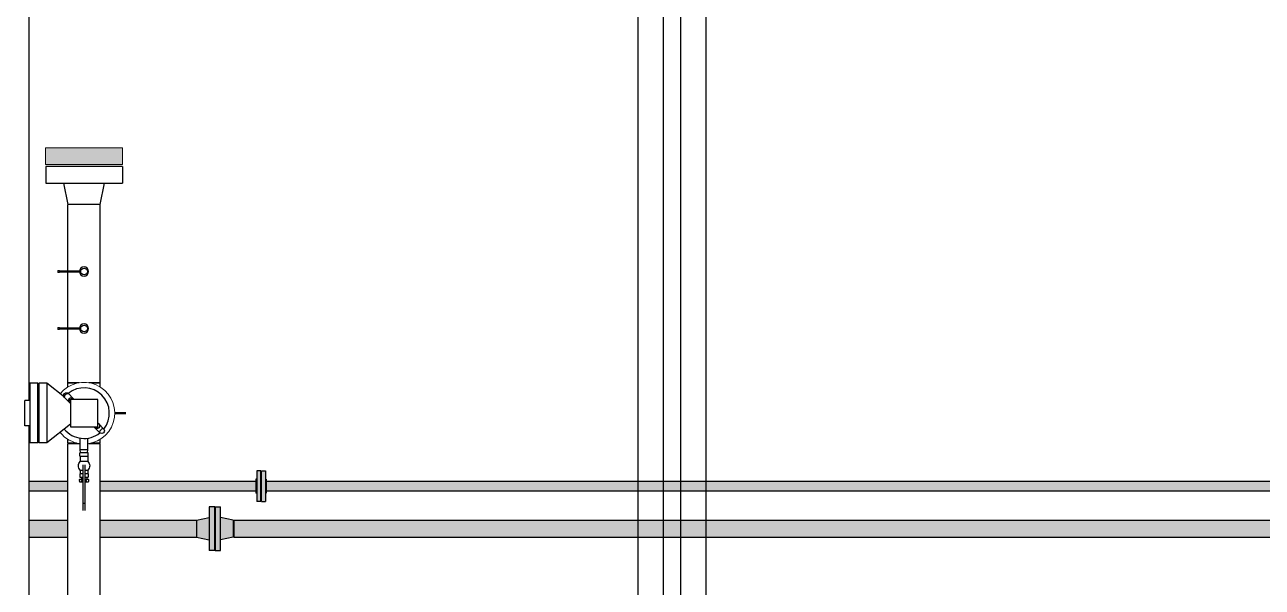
# Model space of a CAD drawing. Header units: millimetres. Extents: x 553637 to 584936, y 5008 to 53898.
# Drawn here: x 558421 to 562767, y 38775 to 40749 of the extents above; entities that cross this region are included whole.
import ezdxf

# ---------------------------------------------------------------- set-up
doc = ezdxf.new("R2010")
doc.units = ezdxf.units.MM
doc.header["$LTSCALE"] = 10
doc.header["$MEASUREMENT"] = 0
for name, color, linetype in [('2', 2, 'Continuous'), ('8', 8, 'Continuous'), ('BRIDA CIEGA PARA PRUEBAS', 170, 'Continuous'), ('CAÑERIAS PH 234', 20, 'Continuous'), ('CAÑERIAS PH 30', 94, 'Continuous')]:
    doc.layers.add(name, color=color, linetype=linetype)

# ---------------------------------------------------------------- blocks, each defined once
blk = doc.blocks.new('B_316')
at = {"linetype": 'ByBlock', "lineweight": -2}
for p, q in [((189536.9, 50003.3), (189536.9, 50273.3)), ((189595.3, 50273.3), (189536.9, 50273.3)), ((189595.3, 50273.3), (189595.3, 50003.3)), ((189462.3, 50194.4), (189536.9, 50209.6)), ((189462.3, 50194.4), (189462.3, 50082.2)), ((189462.3, 50082.2), (189536.9, 50066.9)), ((189595.3, 50003.3), (189536.9, 50003.3))]:
    blk.add_line(p, q, dxfattribs=at)
blk = doc.blocks.new('A$C336C476E')
at = {"layer": 'BRIDA CIEGA PARA PRUEBAS', "lineweight": 0}
h = blk.add_hatch(color=256, dxfattribs=at)
h.dxf.hatch_style = 1
h.paths.add_polyline_path([(135, 0), (135, 58.4), (-135, 58.4), (-135, 0)])
blk.add_lwpolyline([(-135, 58.4), (135, 58.4), (135, 0), (-135, 0)], close=True, dxfattribs=at)

msp = doc.modelspace()

# ---------------------------------------------------------------- hatches: boundary and pattern name
at = {"layer": 'CAÑERIAS PH 30'}
h = msp.add_hatch(color=256, dxfattribs=at)
h.dxf.hatch_style = 1
h.paths.add_polyline_path([(558158.3, 39065.2), (558158.3, 39194.2), (558158.3, 39281.4), (558097.9, 39341.7), (558097.9, 39194.2), (558097.9, 39067.2), (558097.9, 36883.6), (558112.3, 36883.6, -0.927041), (558144.1, 36881.2, -0.927041), (558112.3, 36878.8), (558097.9, 36878.8), (558097.9, 34972.7), (558158.3, 34958.9)])
h.paths.add_polyline_path([(557988.5, 38915.2), (557928.2, 38915.2), (557928.2, 34972.7), (557988.5, 34970.3)])
h.paths.add_polyline_path([(557988.5, 39310), (557928.2, 39302), (557928.2, 39046.2), (557988.5, 39046.2)])
h.paths.add_polyline_path([(557988.5, 39044.2), (557928.2, 39044.2), (557928.2, 38917.2), (557988.5, 38917.2)])
h.paths.add_polyline_path([(558032.6, 39010.9), (557988.5, 39010.9), (557988.5, 38950.5), (558032.6, 38950.5)])
h.paths.add_polyline_path([(558097.9, 39010.9), (558036.6, 39010.9), (558036.6, 38950.5), (558097.9, 38950.5)])
h.paths.add_polyline_path([(558321.7, 39010.9), (558158.3, 39010.9), (558158.3, 38950.5), (558321.7, 38950.5)])
h.paths.add_polyline_path([(558321.7, 39147.4), (558163.2, 39147.4), (558163.2, 39114), (558321.7, 39114)])
h.paths.add_polyline_path([(558569.7, 39147.4), (558436, 39147.4), (558436, 39114), (558569.7, 39114)])
h.paths.add_polyline_path([(558571.7, 39010.9), (558436, 39010.9), (558436, 38950.5), (558571.7, 38950.5)])
h.paths.add_polyline_path([(559024.1, 39010.9), (558686, 39010.9), (558684, 38950.5), (559024.1, 38950.5)])
h.paths.add_polyline_path([(559232.6, 39146.9), (558686, 39146.9), (558686, 39113.5), (559232.6, 39113.5)])
h.paths.add_polyline_path([(559068.5, 39019.6), (559024.1, 39010.9), (559024.1, 38950.5), (559068.5, 38941.8)])
h.paths.add_polyline_path([(559087.6, 39056.9), (559068.5, 39056.9), (559068.5, 38904.5), (559087.6, 38904.5)])
h.paths.add_polyline_path([(559108.2, 39056.9), (559089.2, 39056.9), (559089.2, 38904.5), (559108.2, 38904.5)])
h.paths.add_polyline_path([(559152.7, 39010.9), (559108.2, 39019.6), (559108.2, 38941.8), (559152.7, 38950.5)])
h.paths.add_polyline_path([(559249.9, 39184.2), (559235.7, 39184.2), (559235.7, 39076.2), (559249.9, 39076.2)])
h.paths.add_polyline_path([(559265.7, 39184.2), (559251.5, 39184.2), (559251.5, 39076.2), (559265.7, 39076.2)])
h.paths.add_polyline_path([(565654.3, 39010.9), (559154.3, 39010.9), (559154.3, 38950.5), (565654.3, 38950.5)])
h.paths.add_polyline_path([(565635.9, 39146.9), (559268.8, 39146.9), (559268.8, 39113.5), (565635.9, 39113.5)])
h.paths.add_polyline_path([(565650.1, 39148.4), (565635.9, 39148.4), (565635.9, 39112), (565650.1, 39112)])
h.paths.add_polyline_path([(565654.3, 39130.2), (565654.3, 39109.4), (565687.7, 39109.4), (565687.7, 39130.2, 0.999882)])
h.paths.add_polyline_path([(565689.2, 39109.4), (565652.7, 39109.4), (565652.7, 39095.1), (565689.2, 39095.1)])
h.paths.add_polyline_path([(565825.7, 39010.9), (565687.7, 39010.9), (565687.7, 38950.5), (565825.7, 38950.5)])
h.paths.add_polyline_path([(565687.7, 39095.1), (565654.3, 39095.1), (565654.3, 38723.4), (565687.7, 38723.4)])
h.paths.add_polyline_path([(565724.9, 38720.4), (565617, 38720.4), (565617, 38706.2), (565724.9, 38706.2)])
h.paths.add_polyline_path([(565967.4, 38733.4), (565815, 38733.4), (565815, 38714.4), (565967.4, 38714.4)])
h.paths.add_polyline_path([(565921.3, 38777.9), (565861, 38777.9), (565852.3, 38733.4), (565930, 38733.4)])
h.paths.add_polyline_path([(565921.3, 38915.2), (565861, 38915.2), (565861, 38777.9), (565921.3, 38777.9)])
h.paths.add_polyline_path([(565921.3, 38980.7, 1.000097), (565861, 38980.7), (565861, 38917.2), (565921.3, 38917.2)])
h.paths.add_polyline_path([(565891.1, 39010.9), (565827.7, 39010.9), (565827.7, 38950.5), (565861, 38950.5), (565861, 38980.7, -0.414247)])

# ---------------------------------------------------------------- linework, layer by layer
at = {"layer": '2'}
for p, q in [((558466.9, 39490.9), (558438.5, 39490.9)), ((558438.5, 39490.9), (558438.5, 39281.4)), ((558466.9, 39281.4), (558466.9, 39490.9)), ((558498.5, 39490.9), (558470.1, 39490.9)), ((558470.1, 39490.9), (558470.1, 39282.5)), ((558498.5, 39490.9), (558498.5, 39281.4)), ((558559.7, 39441.7), (558498.5, 39490.9)), ((558438.5, 39430.6), (558420.6, 39430.6)), ((558420.6, 39341.7), (558420.6, 39430.6)), ((558466.9, 39460.8), (558470.1, 39460.8)), ((558560.2, 39441.2), (558580.8, 39420.6)), ((558573.8, 39454.8), (558590.8, 39437.8)), ((558676.9, 39434.2), (558580.8, 39434.2)), ((558580.8, 39434.2), (558580.8, 39338.1)), ((558590.8, 39437.8), (558594.4, 39434.2)), ((558676.9, 39338.1), (558676.9, 39434.2)), ((558736.8, 39388.2), (558775.7, 39388.2)), ((558775.7, 39384.1), (558736.8, 39384.1)), ((558438.5, 39341.7), (558420.6, 39341.7)), ((558580.8, 39347.5), (558498.5, 39281.4)), ((558580.8, 39338.1), (558676.9, 39338.1)), ((558663.3, 39338.1), (558666.9, 39334.5)), ((558666.9, 39334.5), (558683.9, 39317.5)), ((558676.9, 39351.7), (558680.5, 39348.1)), ((558680.5, 39348.1), (558697.5, 39331.1)), ((558615.5, 39258.5), (558615.5, 39298.3)), ((558642.2, 39258.5), (558642.2, 39298.3)), ((558466.9, 39281.4), (558438.5, 39281.4)), ((558498.5, 39281.4), (558470.1, 39281.4)), ((558614.3, 39234.6), (558614.3, 39247)), ((558643.4, 39247), (558614.3, 39247)), ((558615.5, 39258.5), (558642.2, 39258.5)), ((558616.2, 39247), (558615.5, 39258.5)), ((558641.5, 39247), (558642.2, 39258.5)), ((558643.4, 39234.6), (558643.4, 39247)), ((558614.3, 39234.6), (558643.4, 39234.6)), ((558615.5, 39234.6), (558615.5, 39216.4)), ((558642.2, 39216.4), (558615.5, 39216.4)), ((558625.8, 39044.5), (558625.8, 39204.5)), ((558631.9, 39204.5), (558631.9, 39044.5)), ((558642.2, 39234.6), (558642.2, 39216.4)), ((558625.8, 39173.4), (558614.3, 39173.4)), ((558614.3, 39173.4), (558614.3, 39161)), ((558614.3, 39161), (558625.8, 39161)), ((558615.5, 39186.5), (558625.8, 39186.5)), ((558615.5, 39186.5), (558615.5, 39173.4)), ((558619.3, 39161), (558619.3, 39153.9)), ((558631.9, 39186.5), (558642.2, 39186.5)), ((558643.4, 39173.4), (558631.9, 39173.4)), ((558631.9, 39161), (558643.4, 39161)), ((558638.4, 39161), (558638.4, 39153.9)), ((558642.2, 39186.5), (558642.2, 39173.4)), ((558643.4, 39173.4), (558643.4, 39161)), ((558613.3, 39153.9), (558625.8, 39153.9)), ((558614, 39152.9), (558613.3, 39152.9)), ((558625.8, 39144.2), (558613.9, 39144.2)), ((558622.4, 39152.9), (558620.4, 39152.9)), ((558631.9, 39153.9), (558644.4, 39153.9)), ((558643.8, 39144.2), (558631.9, 39144.2)), ((558637.3, 39152.9), (558635.3, 39152.9)), ((558644.4, 39152.9), (558643.7, 39152.9)), ((558631.9, 39069.6), (558625.8, 39069.6))]:
    msp.add_line(p, q, dxfattribs=at)
for start, end in [(321.1728, 128.8272), (141.1728, 141.1975), (218.8025, 308.8272)]:
    msp.add_arc((558628.8, 39386.2), 88.9, start, end, dxfattribs=at)
at = {"layer": '2', "extrusion": (0, 0, -1)}
for centre, radius, start, end in [((-558567, 39448), 9.6, 315, 135), ((-558584, 39431), 9.6, 315, 135), ((-558673.7, 39341.3), 9.6, 135, 315), ((-558690.7, 39324.3), 9.6, 135, 315), ((-558628.8, 39201.5), 20, 311.8103, 48.1897), ((-558628.8, 39201.5), 20, 131.8103, 228.1897), ((-558628.8, 39148.6), 15.5, 343.7747, 16.2253), ((-558628.8, 39153.4), 7.77, 356.4401, 3.5599), ((-558628.8, 39148.6), 7.77, 146.025, 213.975), ((-558628.8, 39153.4), 7.77, 176.4401, 183.5599), ((-558628.8, 39148.6), 15.5, 163.7747, 196.2253)]:
    msp.add_arc(centre, radius, start, end, dxfattribs=at)
at = {"layer": '2', "extrusion": (2.53741e-32, -1.3192e-61, -1)}
msp.add_arc((-558628.8, 39148.6), 7.77, 326.025, 33.975, dxfattribs=at)
at = {"layer": '2', "extrusion": (0, 0, -1)}
for centre, major_axis, ratio, start_param, end_param in [((558567, 39448), (-6.79, -6.79), 0.447214, 0, 3.141593), ((558584, 39431), (-6.79, -6.79), 0.447214, 0, 1.552439), ((558584, 39431), (-6.79, -6.79), 0.447214, 1.589154, 3.141593), ((558617.2, 39153.4), (0, 7.77), 0.5, 4.650257, 4.712389), ((558617.2, 39148.6), (0, 7.77), 0.5, 4.119413, 4.712389), ((558617.2, 39148.6), (0, 7.77), 0.5, 0.97782, 1.570796), ((558617.2, 39153.4), (0, 7.77), 0.5, 1.508664, 1.570796), ((558617.2, 39153.4), (0, 7.77), 0.5, 1.570796, 1.632929), ((558640.5, 39148.6), (0, -7.77), 0.5, 0.97782, 1.570796), ((558640.5, 39148.6), (0, -7.77), 0.5, 4.119413, 4.712389), ((558640.5, 39153.4), (0, -7.77), 0.5, 4.650257, 4.712389)]:
    msp.add_ellipse(centre, major_axis=major_axis, ratio=ratio, start_param=start_param, end_param=end_param, dxfattribs=at)
at = {"layer": '2'}
for centre, start_param, end_param in [((558673.7, 39341.3), 2.430223, 3.141593), ((558673.7, 39341.3), 0, 0.71137), ((558690.7, 39324.3), 0, 3.141593)]:
    msp.add_ellipse(centre, major_axis=(6.79, 6.79), ratio=0.447214, start_param=start_param, end_param=end_param, dxfattribs=at)
at = {"layer": '2', "extrusion": (2.2855e-16, 9.08194e-30, -1)}
msp.add_ellipse((558617.2, 39153.4), major_axis=(0, 7.77), ratio=0.5, start_param=4.712389, end_param=4.774521, dxfattribs=at)
at = {"layer": '2', "extrusion": (2.2855e-16, 8.28131e-30, -1)}
msp.add_ellipse((558617.2, 39148.6), major_axis=(0, 7.77), ratio=0.5, start_param=4.712389, end_param=5.305365, dxfattribs=at)
at = {"layer": '2', "extrusion": (2.2855e-16, 8.67606e-30, -1)}
msp.add_ellipse((558617.2, 39148.6), major_axis=(0, 7.77), ratio=0.5, start_param=1.570796, end_param=2.163772, dxfattribs=at)
at = {"layer": '2', "extrusion": (-2.2855e-16, -2.127e-30, -1)}
msp.add_ellipse((558640.5, 39153.4), major_axis=(0, -7.77), ratio=0.5, start_param=1.570796, end_param=1.632929, dxfattribs=at)
at = {"layer": '2', "extrusion": (2.2855e-16, 2.60857e-30, -1)}
msp.add_ellipse((558640.5, 39153.4), major_axis=(0, -7.77), ratio=0.5, start_param=1.508664, end_param=1.570796, dxfattribs=at)
at = {"layer": '2', "extrusion": (2.2855e-16, 2.41127e-30, -1)}
msp.add_ellipse((558640.5, 39148.6), major_axis=(0, -7.77), ratio=0.5, start_param=1.570796, end_param=2.163772, dxfattribs=at)
at = {"layer": '2', "extrusion": (-2.2855e-16, -2.07835e-30, -1)}
msp.add_ellipse((558640.5, 39148.6), major_axis=(0, -7.77), ratio=0.5, start_param=4.712389, end_param=5.305365, dxfattribs=at)
at = {"layer": '2', "extrusion": (2.2855e-16, 3.80905e-31, -1)}
msp.add_ellipse((558640.5, 39153.4), major_axis=(0, -7.77), ratio=0.5, start_param=4.712389, end_param=4.774521, dxfattribs=at)
at = {"layer": '8'}
for p, q in [((560723.7, 46141.8), (560723.7, 37731.5)), ((560812.6, 46141.8), (560812.6, 37731.5)), ((560573.7, 45891.4), (560573.7, 33231.5)), ((560662.6, 45891.4), (560662.6, 33231.5))]:
    msp.add_line(p, q, dxfattribs=at)
at = {"layer": 'BRIDA CIEGA PARA PRUEBAS', "lineweight": 0}
for start, end in [(277.0958, 141.1975), (218.8025, 262.9042)]:
    msp.add_arc((558628.8, 39386.2), 108, start, end, dxfattribs=at)
at = {"layer": 'CAÑERIAS PH 234'}
for p, q in [((558436, 39430.6), (558436, 42123.1)), ((558571.7, 39885.6), (558571.7, 40116.8)), ((558686, 39492.8), (558686, 40116.8)), ((558536.6, 39886.4), (558543.1, 39886.4)), ((558536.6, 39886.4), (558536.6, 39879.9)), ((558543.1, 39879.9), (558536.6, 39879.9)), ((558543.1, 39886.4), (558543.1, 39879.9)), ((558543.1, 39885.6), (558612.8, 39885.6)), ((558612.8, 39880.7), (558543.1, 39880.7)), ((558571.7, 39685.6), (558571.7, 39880.7)), ((558536.6, 39686.4), (558536.6, 39679.9)), ((558536.6, 39686.4), (558543.1, 39686.4)), ((558543.1, 39679.9), (558536.6, 39679.9)), ((558543.1, 39686.4), (558543.1, 39679.9)), ((558543.1, 39685.6), (558612.8, 39685.6)), ((558612.8, 39680.7), (558543.1, 39680.7)), ((558571.7, 39492.8), (558571.7, 39680.7)), ((558612.8, 39685.6), (558612.8, 39680.7)), ((558612.1, 39492.8), (558571.7, 39492.8)), ((558602.3, 39490.8), (558571.7, 39490.8)), ((558571.7, 39477.7), (558571.7, 39490.8)), ((558686, 39492.8), (558645.6, 39492.8)), ((558686, 39490.8), (558655.3, 39490.8)), ((558686, 39477.7), (558686, 39490.8)), ((558436, 34993.3), (558436, 39341.7)), ((558571.7, 39281.5), (558571.7, 39294.6)), ((558686, 39281.5), (558686, 39294.6)), ((558571.7, 39281.5), (558602.3, 39281.5)), ((558571.7, 39279.5), (558612.1, 39279.5)), ((558571.7, 38093.6), (558571.7, 39279.5)), ((558645.6, 39279.5), (558686, 39279.5)), ((558655.3, 39281.5), (558686, 39281.5)), ((558686, 37759.2), (558686, 39279.5)), ((558571.7, 38950.5), (558571.7, 39010.9)), ((558686, 38950.5), (558686, 39010.9))]:
    msp.add_line(p, q, dxfattribs=at)
at = {"layer": 'CAÑERIAS PH 234', "extrusion": (0, 0, -1)}
for centre in [(-558628.8, 39883.2), (-558628.8, 39683.2)]:
    msp.add_circle(centre, 16, dxfattribs=at)
at = {"layer": 'CAÑERIAS PH 234'}
for centre in [(558628.8, 39883.2), (558628.8, 39683.2)]:
    msp.add_circle(centre, 11.6, dxfattribs=at)
at = {"layer": 'CAÑERIAS PH 30', "color": 3}
for p, q in [((559235.7, 39184.2), (559235.7, 39076.2)), ((559249.9, 39184.2), (559235.7, 39184.2)), ((559249.9, 39076.2), (559249.9, 39184.2)), ((559251.5, 39184.2), (559265.7, 39184.2)), ((559251.5, 39076.2), (559251.5, 39184.2)), ((559265.7, 39184.2), (559265.7, 39076.2)), ((558436, 39147.4), (558569.7, 39147.4)), ((558686, 39146.9), (559232.6, 39146.9)), ((559235.7, 39154.8), (559232.6, 39154.8)), ((559232.6, 39154.8), (559232.6, 39105.6)), ((559249.9, 39146.9), (559251.5, 39146.9)), ((559265.7, 39154.8), (559268.8, 39154.8)), ((559268.8, 39154.8), (559268.8, 39105.6)), ((559268.8, 39146.9), (565635.9, 39146.9)), ((558436, 39114), (558569.7, 39114)), ((558686, 39113.5), (559232.6, 39113.5)), ((559235.7, 39105.6), (559232.6, 39105.6)), ((559249.9, 39076.2), (559235.7, 39076.2)), ((559249.9, 39113.5), (559251.5, 39113.5)), ((559251.5, 39076.2), (559265.7, 39076.2)), ((559265.7, 39105.6), (559268.8, 39105.6)), ((559268.8, 39113.5), (565635.9, 39113.5)), ((559087.6, 39056.9), (559068.5, 39056.9)), ((559068.5, 39056.9), (559068.5, 38904.5)), ((559087.6, 38904.5), (559087.6, 39056.9)), ((559089.2, 39056.9), (559089.2, 38904.5)), ((559089.2, 39056.9), (559108.2, 39056.9)), ((559108.2, 38904.5), (559108.2, 39056.9)), ((558436, 39010.9), (558571.7, 39010.9)), ((558686, 39010.9), (559024.4, 39010.9)), ((559024.1, 39010.9), (559068.5, 39019.6)), ((559024.1, 39010.9), (559024.1, 38950.5)), ((559152.7, 39010.9), (559108.2, 39019.6)), ((559152.7, 39010.9), (559152.7, 38950.5)), ((559154.3, 39010.9), (565654.3, 39010.9)), ((559154.3, 39010.9), (559154.3, 38950.5)), ((558436, 38950.5), (558571.7, 38950.5)), ((558684, 38950.5), (559024.4, 38950.5)), ((559024.1, 38950.5), (559068.5, 38941.8)), ((559152.7, 38950.5), (559108.2, 38941.8)), ((559154.3, 38950.5), (565654.3, 38950.5)), ((559087.6, 38904.5), (559068.5, 38904.5)), ((559089.2, 38904.5), (559108.2, 38904.5))]:
    msp.add_line(p, q, dxfattribs=at)

# ---------------------------------------------------------------- block references
at = {"layer": 'BRIDA CIEGA PARA PRUEBAS', "lineweight": 0}
msp.add_blockref('A$C336C476E', (558628.8, 40258.8), dxfattribs=at)
at = {"layer": 'CAÑERIAS PH 234', "xscale": -1, "rotation": 270}
msp.add_blockref('B_316', (508491, -149343.5), dxfattribs=at)

doc.saveas('drawing.dxf')
